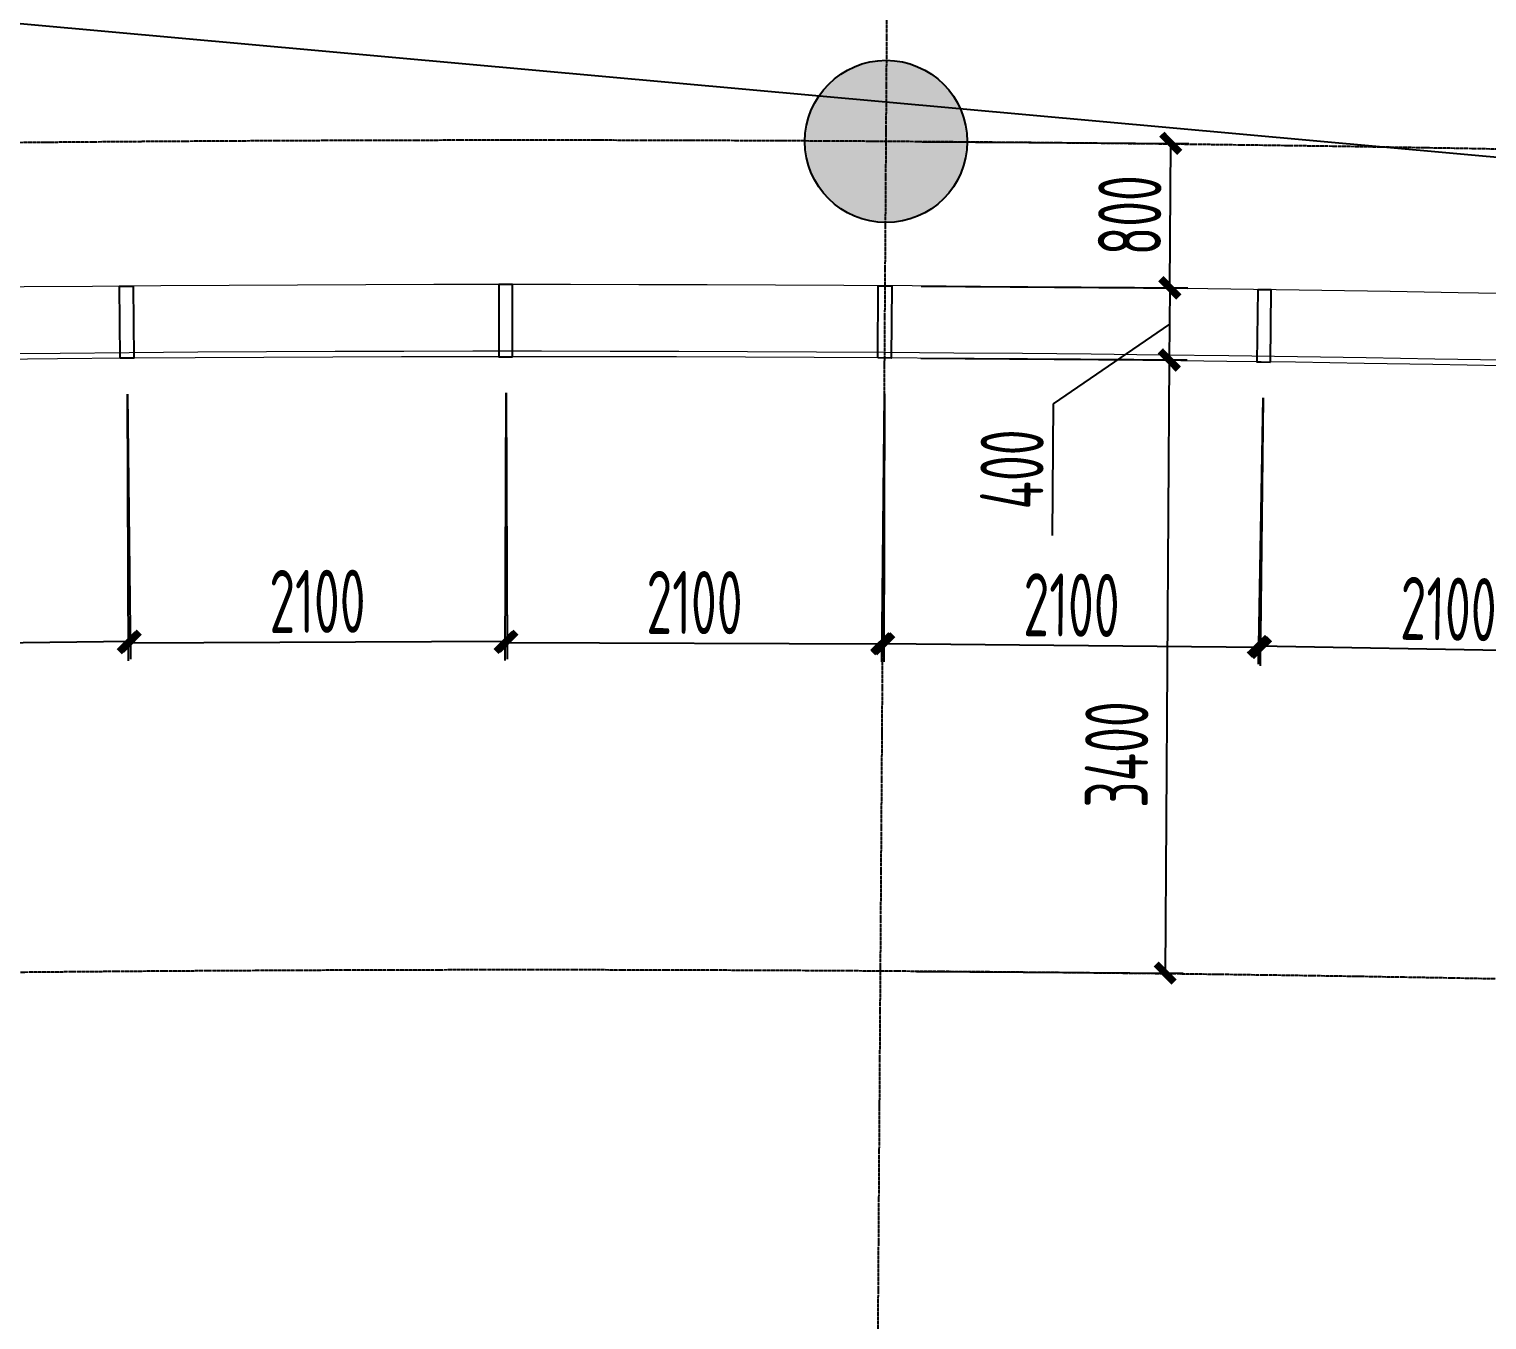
# Model space of a CAD drawing. Header units: millimetres. Extents: x 11677979 to 24947533, y -12764720 to -6308891.
# Drawn here: x 11775968 to 11784050, y -6407019 to -6399863 of the extents above; entities that cross this region are included whole.
import ezdxf

# ---------------------------------------------------------------- set-up
doc = ezdxf.new("R2010")
doc.units = ezdxf.units.MM
doc.header["$LTSCALE"] = 10
for name, pattern in [('A2-RG-AXIS$0$CENTER', [2, 1.25, -0.25, 0.25, -0.25]), ('A2-RG-AXIS$0$DOTE', [2.42, 2, -0.2, 0.02, -0.2]), ('A2-RI-F4$0$A2-RG-AXIS$0$CENTER', [2, 1.25, -0.25, 0.25, -0.25]), ('A2-RI-F4$0$A2-RG-AXIS$0$DOTE', [2.42, 2, -0.2, 0.02, -0.2])]:
    doc.linetypes.add(name, pattern=pattern)
for name, color, linetype in [('A2-RB-F4$0$A-DIMS-100', 1, 'Continuous'), ('A2-RG-AXIS$0$A-GRID', 1, 'A2-RG-AXIS$0$CENTER'), ('A2-RI-F4$0$A-SYMB-VOID', 35, 'Continuous'), ('A2-RI-F4$0$A2-RB-F4$0$A-DIMS-100', 1, 'Continuous'), ('A2-RI-F4$0$A2-RG-AXIS$0$A-GRID', 1, 'A2-RI-F4$0$A2-RG-AXIS$0$CENTER'), ('A2-RI-F4$0$A2-RS-F4$0$A-HATH-GRAY', 8, 'Continuous'), ('A2-RI-F4$0$A2-RS-F4$0$A-WALL-CONC', 6, 'Continuous'), ('A2-RI-F4$0$an-wndw-mull-v', 3, 'Continuous'), ('A2-RS-F4$0$A-HATH-GRAY', 8, 'Continuous'), ('A2-RS-F4$0$A-WALL-CONC', 6, 'Continuous')]:
    doc.layers.add(name, color=color, linetype=linetype)
doc.layers.add('A2-RI-F4$0$A-GLAZ', color=140, linetype='Continuous', lineweight=5)
doc.styles.add('A2-RB-F4$0$XD2008', font='hzs.shx', dxfattribs={"width": 0.7, "bigfont": 'hztxt.shx'})
doc.styles.add('A2-RI-F4$0$A2-RB-F4$0$XD2008', font='hzs.shx', dxfattribs={"width": 0.7, "bigfont": 'hztxt.shx'})
doc.dimstyles.new('A2-RB-F4$0$XD100$0', dxfattribs={"dimscale": 100, "dimtxt": 3.5, "dimasz": 1, "dimexe": 1, "dimexo": 2, "dimgap": 0.5, "dimtad": 1, "dimdec": 0, "dimdsep": 46, "dimtxsty": 'A2-RB-F4$0$XD2008', "dimblk1": 'A2-RB-F4$0$_ArchTick', "dimblk2": 'A2-RB-F4$0$_ArchTick', "dimsah": 1, "dimcen": 2.5, "dimclrt": 4, "dimaunit": 1, "dimadec": 0, "dimazin": 0, "dimtfac": 1, "dimtdec": 0, "dimtix": 1, "dimtmove": 1, "dimatfit": 3, "dimfxl": 0, "dimtolj": 1, "dimtzin": 0, "dimarcsym": 0})
doc.dimstyles.new('A2-RI-F4$0$A2-RB-F4$0$XD100$0', dxfattribs={"dimscale": 100, "dimtxt": 3.5, "dimasz": 1, "dimexe": 1, "dimexo": 2, "dimgap": 0.5, "dimtad": 1, "dimdec": 0, "dimdsep": 46, "dimtxsty": 'A2-RI-F4$0$A2-RB-F4$0$XD2008', "dimblk1": 'A2-RI-F4$0$A2-RB-F4$0$_ArchTick', "dimblk2": 'A2-RI-F4$0$A2-RB-F4$0$_ArchTick', "dimsah": 1, "dimcen": 2.5, "dimclrt": 4, "dimaunit": 1, "dimadec": 0, "dimazin": 0, "dimtfac": 1, "dimtdec": 0, "dimtix": 1, "dimtmove": 1, "dimatfit": 3, "dimfxl": 0, "dimtolj": 1, "dimtzin": 0, "dimarcsym": 0})

# ---------------------------------------------------------------- blocks, each defined once
blk = doc.blocks.new('A2-RB-F4$0$_ArchTick')
at = {"color": 0, "linetype": 'ByBlock', "const_width": 0.4}
blk.add_lwpolyline([(-0.5, -0.5), (0.5, 0.5)], dxfattribs=at)
blk = doc.blocks.new('*D293')
at = {"layer": 'A2-RB-F4$0$A-DIMS-100', "color": 0, "lineweight": -2, "transparency": 16777216}
for p, q in [((11780919.5, -6400486.7), (11782397.4, -6400496)), ((11782292.4, -6401295.9), (11782297.4, -6400495.4)), ((11780914.5, -6401287.2), (11782392.4, -6401296.5))]:
    blk.add_line(p, q, dxfattribs=at)
at = {"layer": 'Defpoints', "color": 0, "transparency": 16777216}
for p in [(11780719.5, -6400485.4), (11782297.4, -6400495.4), (11780714.5, -6401285.9)]:
    blk.add_point(p, dxfattribs=at)
at = {"layer": 'A2-RB-F4$0$A-DIMS-100', "color": 0, "lineweight": -2, "transparency": 16777216, "xscale": 100, "yscale": 100, "zscale": 100}
for p, rotation in [((11782297.4, -6400495.4), 89.63827541909099), ((11782292.4, -6401295.9), 269.638275419091)]:
    blk.add_blockref('A2-RB-F4$0$_ArchTick', p, dxfattribs=dict(at, rotation=rotation))
at = {"layer": 'A2-RB-F4$0$A-DIMS-100', "color": 4, "transparency": 16777216, "insert": (11782069.9, -6400894.2), "char_height": 350, "attachment_point": 5, "rotation": 89.63828, "style": 'A2-RB-F4$0$XD2008'}
blk.add_mtext('\\A1;800', dxfattribs=at)
blk = doc.blocks.new('*D294')
at = {"layer": 'A2-RB-F4$0$A-DIMS-100', "color": 0, "lineweight": -2, "transparency": 16777216}
for p, q in [((11780911.4, -6401686.8), (11782389.3, -6401696.8)), ((11782289.3, -6401696.1), (11782266.3, -6405096)), ((11780888.4, -6405086.7), (11782366.3, -6405096.7))]:
    blk.add_line(p, q, dxfattribs=at)
at = {"layer": 'Defpoints', "color": 0, "transparency": 16777216}
for p in [(11780711.4, -6401685.4), (11780688.4, -6405085.3), (11782266.3, -6405096)]:
    blk.add_point(p, dxfattribs=at)
at = {"layer": 'A2-RB-F4$0$A-DIMS-100', "color": 0, "lineweight": -2, "transparency": 16777216, "xscale": 100, "yscale": 100, "zscale": 100}
for p, rotation in [((11782289.3, -6401696.1), 89.61201009573603), ((11782266.3, -6405096), 269.612010095736)]:
    blk.add_blockref('A2-RB-F4$0$_ArchTick', p, dxfattribs=dict(at, rotation=rotation))
at = {"layer": 'A2-RB-F4$0$A-DIMS-100', "color": 4, "transparency": 16777216, "insert": (11781997.2, -6403884.1), "char_height": 350, "attachment_point": 5, "rotation": 89.61201, "style": 'A2-RB-F4$0$XD2008'}
blk.add_mtext('\\A1;3400', dxfattribs=at)
blk = doc.blocks.new('*D313')
at = {"layer": 'A2-RB-F4$0$A-DIMS-100', "color": 0, "lineweight": -2, "transparency": 16777216}
for p, q in [((11780914.5, -6401287.5), (11782392.3, -6401298.8)), ((11782292.4, -6401298.1), (11782289.3, -6401697.6)), ((11782290.8, -6401497.8), (11781644.9, -6401940.2)), ((11780911.4, -6401687), (11782389.3, -6401698.3)), ((11781644.9, -6401940.2), (11781639.3, -6402670.2))]:
    blk.add_line(p, q, dxfattribs=at)
at = {"layer": 'Defpoints', "color": 0, "transparency": 16777216}
for p in [(11780714.5, -6401285.9), (11780711.4, -6401685.4), (11782289.3, -6401697.6)]:
    blk.add_point(p, dxfattribs=at)
at = {"layer": 'A2-RB-F4$0$A-DIMS-100', "color": 0, "lineweight": -2, "transparency": 16777216, "xscale": 100, "yscale": 100, "zscale": 100}
for p, rotation in [((11782292.4, -6401298.1), 89.55938455862446), ((11782289.3, -6401697.6), 269.5593845586245)]:
    blk.add_blockref('A2-RB-F4$0$_ArchTick', p, dxfattribs=dict(at, rotation=rotation))
at = {"layer": 'A2-RB-F4$0$A-DIMS-100', "color": 4, "transparency": 16777216, "insert": (11781417.1, -6402303.4), "char_height": 350, "attachment_point": 5, "rotation": 89.55938, "style": 'A2-RB-F4$0$XD2008'}
blk.add_mtext('\\A1;400', dxfattribs=at)
blk = doc.blocks.new('*D368')
at = {"layer": 'A2-RB-F4$0$A-DIMS-100', "color": 0, "lineweight": -2, "transparency": 16777216}
for p, q in [((11782807.8, -6401907.1), (11782781.9, -6403384.1)), ((11784907.5, -6401944), (11784881.6, -6403420.9)), ((11784883.3, -6403321), (11782783.6, -6403284.1))]:
    blk.add_line(p, q, dxfattribs=at)
at = {"layer": 'Defpoints', "color": 0, "transparency": 16777216}
for p in [(11782811.3, -6401707.2), (11784911, -6401744), (11782783.6, -6403284.1)]:
    blk.add_point(p, dxfattribs=at)
at = {"layer": 'A2-RB-F4$0$A-DIMS-100', "color": 0, "lineweight": -2, "transparency": 16777216, "xscale": 100, "yscale": 100, "zscale": 100}
for p, rotation in [((11782783.6, -6403284.1), 178.9949785072826), ((11784883.3, -6403321), 358.9949785072826)]:
    blk.add_blockref('A2-RB-F4$0$_ArchTick', p, dxfattribs=dict(at, rotation=rotation))
at = {"layer": 'A2-RB-F4$0$A-DIMS-100', "color": 4, "transparency": 16777216, "insert": (11783837.4, -6403077.6), "char_height": 350, "attachment_point": 5, "rotation": 358.99498, "style": 'A2-RB-F4$0$XD2008'}
blk.add_mtext('\\A1;2100', dxfattribs=at)
blk = doc.blocks.new('*D369')
at = {"layer": 'A2-RB-F4$0$A-DIMS-100', "color": 0, "lineweight": -2, "transparency": 16777216}
for p, q in [((11780709.3, -6401885.4), (11780694, -6403370)), ((11782809.2, -6401907.2), (11782793.8, -6403391.8)), ((11782794.9, -6403291.8), (11780695, -6403270))]:
    blk.add_line(p, q, dxfattribs=at)
at = {"layer": 'Defpoints', "color": 0, "transparency": 16777216}
for p in [(11780711.4, -6401685.4), (11782811.3, -6401707.2), (11780695, -6403270)]:
    blk.add_point(p, dxfattribs=at)
at = {"layer": 'A2-RB-F4$0$A-DIMS-100', "color": 0, "lineweight": -2, "transparency": 16777216, "xscale": 100, "yscale": 100, "zscale": 100}
for p, rotation in [((11780695, -6403270), 179.4063356730773), ((11782794.9, -6403291.8), 359.4063356730773)]:
    blk.add_blockref('A2-RB-F4$0$_ArchTick', p, dxfattribs=dict(at, rotation=rotation))
at = {"layer": 'A2-RB-F4$0$A-DIMS-100', "color": 4, "transparency": 16777216, "insert": (11781747.3, -6403055.9), "char_height": 350, "attachment_point": 5, "rotation": 359.40634, "style": 'A2-RB-F4$0$XD2008'}
blk.add_mtext('\\A1;2100', dxfattribs=at)
blk = doc.blocks.new('*D371')
at = {"layer": 'A2-RB-F4$0$A-DIMS-100', "color": 0, "lineweight": -2, "transparency": 16777216}
for p, q in [((11774413.8, -6401911.3), (11774430.7, -6403380.5)), ((11776513.7, -6401887.1), (11776530.6, -6403356.4)), ((11774429.6, -6403280.5), (11776529.5, -6403256.4))]:
    blk.add_line(p, q, dxfattribs=at)
at = {"layer": 'Defpoints', "color": 0, "transparency": 16777216}
for p in [(11774411.5, -6401711.3), (11776511.4, -6401687.1), (11776529.5, -6403256.4)]:
    blk.add_point(p, dxfattribs=at)
at = {"layer": 'A2-RB-F4$0$A-DIMS-100', "color": 0, "lineweight": -2, "transparency": 16777216, "xscale": 100, "yscale": 100, "zscale": 100}
for p, rotation in [((11774429.6, -6403280.5), 180.6589586041782), ((11776529.5, -6403256.4), 0.6589586041781537)]:
    blk.add_blockref('A2-RB-F4$0$_ArchTick', p, dxfattribs=dict(at, rotation=rotation))
at = {"layer": 'A2-RB-F4$0$A-DIMS-100', "color": 4, "transparency": 16777216, "insert": (11775476.9, -6403043.5), "char_height": 350, "attachment_point": 5, "rotation": 0.65896, "style": 'A2-RB-F4$0$XD2008'}
blk.add_mtext('\\A1;2100', dxfattribs=at)
blk = doc.blocks.new('*D372')
at = {"layer": 'A2-RB-F4$0$A-DIMS-100', "color": 0, "lineweight": -2, "transparency": 16777216}
for p, q in [((11778612.3, -6401878.7), (11778618.2, -6403355.9)), ((11776512.2, -6401887.1), (11776518.1, -6403364.3)), ((11776517.7, -6403264.3), (11778617.8, -6403255.9))]:
    blk.add_line(p, q, dxfattribs=at)
at = {"layer": 'Defpoints', "color": 0, "transparency": 16777216}
for p in [(11776511.4, -6401687.1), (11778611.5, -6401678.7), (11778617.8, -6403255.9)]:
    blk.add_point(p, dxfattribs=at)
at = {"layer": 'A2-RB-F4$0$A-DIMS-100', "color": 0, "lineweight": -2, "transparency": 16777216, "xscale": 100, "yscale": 100, "zscale": 100}
for p, rotation in [((11776517.7, -6403264.3), 180.2290421384808), ((11778617.8, -6403255.9), 0.2290421384807419)]:
    blk.add_blockref('A2-RB-F4$0$_ArchTick', p, dxfattribs=dict(at, rotation=rotation))
at = {"layer": 'A2-RB-F4$0$A-DIMS-100', "color": 4, "transparency": 16777216, "insert": (11777566.8, -6403035.1), "char_height": 350, "attachment_point": 5, "rotation": 0.22904, "style": 'A2-RB-F4$0$XD2008'}
blk.add_mtext('\\A1;2100', dxfattribs=at)
blk = doc.blocks.new('*D373')
at = {"layer": 'A2-RB-F4$0$A-DIMS-100', "color": 0, "lineweight": -2, "transparency": 16777216}
for p, q in [((11778610.8, -6401878.7), (11778606.1, -6403363.4)), ((11780710.8, -6401885.4), (11780706.1, -6403370.1)), ((11778606.4, -6403263.4), (11780706.4, -6403270.1))]:
    blk.add_line(p, q, dxfattribs=at)
at = {"layer": 'Defpoints', "color": 0, "transparency": 16777216}
for p in [(11778611.5, -6401678.7), (11780711.4, -6401685.4), (11780706.4, -6403270.1)]:
    blk.add_point(p, dxfattribs=at)
at = {"layer": 'A2-RB-F4$0$A-DIMS-100', "color": 0, "lineweight": -2, "transparency": 16777216, "xscale": 100, "yscale": 100, "zscale": 100}
for p, rotation in [((11778606.4, -6403263.4), 179.8176849726864), ((11780706.4, -6403270.1), 359.8176849726863)]:
    blk.add_blockref('A2-RB-F4$0$_ArchTick', p, dxfattribs=dict(at, rotation=rotation))
at = {"layer": 'A2-RB-F4$0$A-DIMS-100', "color": 4, "transparency": 16777216, "insert": (11779657.1, -6403041.8), "char_height": 350, "attachment_point": 5, "rotation": 359.81768, "style": 'A2-RB-F4$0$XD2008'}
blk.add_mtext('\\A1;2100', dxfattribs=at)
blk = doc.blocks.new('A2-RG-AXIS')
at = {"layer": 'A2-RG-AXIS$0$A-GRID', "linetype": 'A2-RG-AXIS$0$DOTE'}
blk.add_line((11780668.1, -6408085.3), (11780940.3, -6367886.2), dxfattribs=at)
for radius, start, end in [(300800, 75.589285, 95.407644), (293700, 75.589281, 95.407645), (289100, 75.589281, 95.407645)]:
    blk.add_arc((11778730.7, -6694178.7), radius, start, end, dxfattribs=at)
blk = doc.blocks.new('A2-RI-F4$0$A2-RB-F4$0$_ArchTick')
at = {"color": 0, "linetype": 'ByBlock', "const_width": 0.4}
blk.add_lwpolyline([(-0.5, -0.5), (0.5, 0.5)], dxfattribs=at)
blk = doc.blocks.new('*D818')
at = {"layer": 'A2-RI-F4$0$A2-RB-F4$0$A-DIMS-100', "color": 0, "lineweight": -2, "transparency": 16777216}
for p, q in [((11780919.5, -6400486.7), (11782397.4, -6400496)), ((11782292.4, -6401295.9), (11782297.4, -6400495.4)), ((11780914.5, -6401287.2), (11782392.4, -6401296.5))]:
    blk.add_line(p, q, dxfattribs=at)
at = {"layer": 'Defpoints', "color": 0, "transparency": 16777216}
for p in [(11780719.5, -6400485.4), (11782297.4, -6400495.4), (11780714.5, -6401285.9)]:
    blk.add_point(p, dxfattribs=at)
at = {"layer": 'A2-RI-F4$0$A2-RB-F4$0$A-DIMS-100', "color": 0, "lineweight": -2, "transparency": 16777216, "xscale": 100, "yscale": 100, "zscale": 100}
for p, rotation in [((11782297.4, -6400495.4), 89.63827541909099), ((11782292.4, -6401295.9), 269.638275419091)]:
    blk.add_blockref('A2-RI-F4$0$A2-RB-F4$0$_ArchTick', p, dxfattribs=dict(at, rotation=rotation))
at = {"layer": 'A2-RI-F4$0$A2-RB-F4$0$A-DIMS-100', "color": 4, "transparency": 16777216, "insert": (11782069.9, -6400894.2), "char_height": 350, "attachment_point": 5, "rotation": 89.63828, "style": 'A2-RI-F4$0$A2-RB-F4$0$XD2008'}
blk.add_mtext('\\A1;800', dxfattribs=at)
blk = doc.blocks.new('*D819')
at = {"layer": 'A2-RI-F4$0$A2-RB-F4$0$A-DIMS-100', "color": 0, "lineweight": -2, "transparency": 16777216}
for p, q in [((11780911.4, -6401686.8), (11782389.3, -6401696.8)), ((11782289.3, -6401696.1), (11782266.3, -6405096)), ((11780888.4, -6405086.7), (11782366.3, -6405096.7))]:
    blk.add_line(p, q, dxfattribs=at)
at = {"layer": 'Defpoints', "color": 0, "transparency": 16777216}
for p in [(11780711.4, -6401685.4), (11780688.4, -6405085.3), (11782266.3, -6405096)]:
    blk.add_point(p, dxfattribs=at)
at = {"layer": 'A2-RI-F4$0$A2-RB-F4$0$A-DIMS-100', "color": 0, "lineweight": -2, "transparency": 16777216, "xscale": 100, "yscale": 100, "zscale": 100}
for p, rotation in [((11782289.3, -6401696.1), 89.61201009573603), ((11782266.3, -6405096), 269.612010095736)]:
    blk.add_blockref('A2-RI-F4$0$A2-RB-F4$0$_ArchTick', p, dxfattribs=dict(at, rotation=rotation))
at = {"layer": 'A2-RI-F4$0$A2-RB-F4$0$A-DIMS-100', "color": 4, "transparency": 16777216, "insert": (11781997.2, -6403884.1), "char_height": 350, "attachment_point": 5, "rotation": 89.61201, "style": 'A2-RI-F4$0$A2-RB-F4$0$XD2008'}
blk.add_mtext('\\A1;3400', dxfattribs=at)
blk = doc.blocks.new('*D838')
at = {"layer": 'A2-RI-F4$0$A2-RB-F4$0$A-DIMS-100', "color": 0, "lineweight": -2, "transparency": 16777216}
for p, q in [((11780914.5, -6401287.5), (11782392.3, -6401298.8)), ((11782292.4, -6401298.1), (11782289.3, -6401697.6)), ((11782290.8, -6401497.8), (11781644.9, -6401940.2)), ((11780911.4, -6401687), (11782389.3, -6401698.3)), ((11781644.9, -6401940.2), (11781639.3, -6402670.2))]:
    blk.add_line(p, q, dxfattribs=at)
at = {"layer": 'Defpoints', "color": 0, "transparency": 16777216}
for p in [(11780714.5, -6401285.9), (11780711.4, -6401685.4), (11782289.3, -6401697.6)]:
    blk.add_point(p, dxfattribs=at)
at = {"layer": 'A2-RI-F4$0$A2-RB-F4$0$A-DIMS-100', "color": 0, "lineweight": -2, "transparency": 16777216, "xscale": 100, "yscale": 100, "zscale": 100}
for p, rotation in [((11782292.4, -6401298.1), 89.55938455862446), ((11782289.3, -6401697.6), 269.5593845586245)]:
    blk.add_blockref('A2-RI-F4$0$A2-RB-F4$0$_ArchTick', p, dxfattribs=dict(at, rotation=rotation))
at = {"layer": 'A2-RI-F4$0$A2-RB-F4$0$A-DIMS-100', "color": 4, "transparency": 16777216, "insert": (11781417.1, -6402303.4), "char_height": 350, "attachment_point": 5, "rotation": 89.55938, "style": 'A2-RI-F4$0$A2-RB-F4$0$XD2008'}
blk.add_mtext('\\A1;400', dxfattribs=at)
blk = doc.blocks.new('*D893')
at = {"layer": 'A2-RI-F4$0$A2-RB-F4$0$A-DIMS-100', "color": 0, "lineweight": -2, "transparency": 16777216}
for p, q in [((11782807.8, -6401907.1), (11782781.9, -6403384.1)), ((11784907.5, -6401944), (11784881.6, -6403420.9)), ((11784883.3, -6403321), (11782783.6, -6403284.1))]:
    blk.add_line(p, q, dxfattribs=at)
at = {"layer": 'Defpoints', "color": 0, "transparency": 16777216}
for p in [(11782811.3, -6401707.2), (11784911, -6401744), (11782783.6, -6403284.1)]:
    blk.add_point(p, dxfattribs=at)
at = {"layer": 'A2-RI-F4$0$A2-RB-F4$0$A-DIMS-100', "color": 0, "lineweight": -2, "transparency": 16777216, "xscale": 100, "yscale": 100, "zscale": 100}
for p, rotation in [((11782783.6, -6403284.1), 178.9949785072826), ((11784883.3, -6403321), 358.9949785072826)]:
    blk.add_blockref('A2-RI-F4$0$A2-RB-F4$0$_ArchTick', p, dxfattribs=dict(at, rotation=rotation))
at = {"layer": 'A2-RI-F4$0$A2-RB-F4$0$A-DIMS-100', "color": 4, "transparency": 16777216, "insert": (11783837.4, -6403077.6), "char_height": 350, "attachment_point": 5, "rotation": 358.99498, "style": 'A2-RI-F4$0$A2-RB-F4$0$XD2008'}
blk.add_mtext('\\A1;2100', dxfattribs=at)
blk = doc.blocks.new('*D894')
at = {"layer": 'A2-RI-F4$0$A2-RB-F4$0$A-DIMS-100', "color": 0, "lineweight": -2, "transparency": 16777216}
for p, q in [((11780709.3, -6401885.4), (11780694, -6403370)), ((11782809.2, -6401907.2), (11782793.8, -6403391.8)), ((11782794.9, -6403291.8), (11780695, -6403270))]:
    blk.add_line(p, q, dxfattribs=at)
at = {"layer": 'Defpoints', "color": 0, "transparency": 16777216}
for p in [(11780711.4, -6401685.4), (11782811.3, -6401707.2), (11780695, -6403270)]:
    blk.add_point(p, dxfattribs=at)
at = {"layer": 'A2-RI-F4$0$A2-RB-F4$0$A-DIMS-100', "color": 0, "lineweight": -2, "transparency": 16777216, "xscale": 100, "yscale": 100, "zscale": 100}
for p, rotation in [((11780695, -6403270), 179.4063356730773), ((11782794.9, -6403291.8), 359.4063356730773)]:
    blk.add_blockref('A2-RI-F4$0$A2-RB-F4$0$_ArchTick', p, dxfattribs=dict(at, rotation=rotation))
at = {"layer": 'A2-RI-F4$0$A2-RB-F4$0$A-DIMS-100', "color": 4, "transparency": 16777216, "insert": (11781747.3, -6403055.9), "char_height": 350, "attachment_point": 5, "rotation": 359.40634, "style": 'A2-RI-F4$0$A2-RB-F4$0$XD2008'}
blk.add_mtext('\\A1;2100', dxfattribs=at)
blk = doc.blocks.new('*D896')
at = {"layer": 'A2-RI-F4$0$A2-RB-F4$0$A-DIMS-100', "color": 0, "lineweight": -2, "transparency": 16777216}
for p, q in [((11774413.8, -6401911.3), (11774430.7, -6403380.5)), ((11776513.7, -6401887.1), (11776530.6, -6403356.4)), ((11774429.6, -6403280.5), (11776529.5, -6403256.4))]:
    blk.add_line(p, q, dxfattribs=at)
at = {"layer": 'Defpoints', "color": 0, "transparency": 16777216}
for p in [(11774411.5, -6401711.3), (11776511.4, -6401687.1), (11776529.5, -6403256.4)]:
    blk.add_point(p, dxfattribs=at)
at = {"layer": 'A2-RI-F4$0$A2-RB-F4$0$A-DIMS-100', "color": 0, "lineweight": -2, "transparency": 16777216, "xscale": 100, "yscale": 100, "zscale": 100}
for p, rotation in [((11774429.6, -6403280.5), 180.6589586041782), ((11776529.5, -6403256.4), 0.6589586041781537)]:
    blk.add_blockref('A2-RI-F4$0$A2-RB-F4$0$_ArchTick', p, dxfattribs=dict(at, rotation=rotation))
at = {"layer": 'A2-RI-F4$0$A2-RB-F4$0$A-DIMS-100', "color": 4, "transparency": 16777216, "insert": (11775476.9, -6403043.5), "char_height": 350, "attachment_point": 5, "rotation": 0.65896, "style": 'A2-RI-F4$0$A2-RB-F4$0$XD2008'}
blk.add_mtext('\\A1;2100', dxfattribs=at)
blk = doc.blocks.new('*D897')
at = {"layer": 'A2-RI-F4$0$A2-RB-F4$0$A-DIMS-100', "color": 0, "lineweight": -2, "transparency": 16777216}
for p, q in [((11778612.3, -6401878.7), (11778618.2, -6403355.9)), ((11776512.2, -6401887.1), (11776518.1, -6403364.3)), ((11776517.7, -6403264.3), (11778617.8, -6403255.9))]:
    blk.add_line(p, q, dxfattribs=at)
at = {"layer": 'Defpoints', "color": 0, "transparency": 16777216}
for p in [(11776511.4, -6401687.1), (11778611.5, -6401678.7), (11778617.8, -6403255.9)]:
    blk.add_point(p, dxfattribs=at)
at = {"layer": 'A2-RI-F4$0$A2-RB-F4$0$A-DIMS-100', "color": 0, "lineweight": -2, "transparency": 16777216, "xscale": 100, "yscale": 100, "zscale": 100}
for p, rotation in [((11776517.7, -6403264.3), 180.2290421384808), ((11778617.8, -6403255.9), 0.2290421384807419)]:
    blk.add_blockref('A2-RI-F4$0$A2-RB-F4$0$_ArchTick', p, dxfattribs=dict(at, rotation=rotation))
at = {"layer": 'A2-RI-F4$0$A2-RB-F4$0$A-DIMS-100', "color": 4, "transparency": 16777216, "insert": (11777566.8, -6403035.1), "char_height": 350, "attachment_point": 5, "rotation": 0.22904, "style": 'A2-RI-F4$0$A2-RB-F4$0$XD2008'}
blk.add_mtext('\\A1;2100', dxfattribs=at)
blk = doc.blocks.new('*D898')
at = {"layer": 'A2-RI-F4$0$A2-RB-F4$0$A-DIMS-100', "color": 0, "lineweight": -2, "transparency": 16777216}
for p, q in [((11778610.8, -6401878.7), (11778606.1, -6403363.4)), ((11780710.8, -6401885.4), (11780706.1, -6403370.1)), ((11778606.4, -6403263.4), (11780706.4, -6403270.1))]:
    blk.add_line(p, q, dxfattribs=at)
at = {"layer": 'Defpoints', "color": 0, "transparency": 16777216}
for p in [(11778611.5, -6401678.7), (11780711.4, -6401685.4), (11780706.4, -6403270.1)]:
    blk.add_point(p, dxfattribs=at)
at = {"layer": 'A2-RI-F4$0$A2-RB-F4$0$A-DIMS-100', "color": 0, "lineweight": -2, "transparency": 16777216, "xscale": 100, "yscale": 100, "zscale": 100}
for p, rotation in [((11778606.4, -6403263.4), 179.8176849726864), ((11780706.4, -6403270.1), 359.8176849726863)]:
    blk.add_blockref('A2-RI-F4$0$A2-RB-F4$0$_ArchTick', p, dxfattribs=dict(at, rotation=rotation))
at = {"layer": 'A2-RI-F4$0$A2-RB-F4$0$A-DIMS-100', "color": 4, "transparency": 16777216, "insert": (11779657.1, -6403041.8), "char_height": 350, "attachment_point": 5, "rotation": 359.81768, "style": 'A2-RI-F4$0$A2-RB-F4$0$XD2008'}
blk.add_mtext('\\A1;2100', dxfattribs=at)
blk = doc.blocks.new('A2-RI-F4$0$A2-RG-AXIS')
at = {"layer": 'A2-RI-F4$0$A2-RG-AXIS$0$A-GRID', "linetype": 'A2-RI-F4$0$A2-RG-AXIS$0$DOTE'}
blk.add_line((11780668.1, -6408085.3), (11780940.3, -6367886.2), dxfattribs=at)
for radius, start, end in [(300800, 75.589285, 95.407644), (293700, 75.589281, 95.407645), (289100, 75.589281, 95.407645)]:
    blk.add_arc((11778730.7, -6694178.7), radius, start, end, dxfattribs=at)
blk = doc.blocks.new('A2-RI-F4$0$A2-RS-F4')
at = {"layer": 'A2-RI-F4$0$A2-RS-F4$0$A-HATH-GRAY', "ltscale": 3}
h = blk.add_hatch(color=256, dxfattribs=at)
h.paths.add_polyline_path([(11780370.9, -6378132.8), (11781370.9, -6378139.6), (11781379.7, -6376839.6), (11780379.7, -6376832.8)])
h.paths.add_polyline_path([(11771295.3, -6378216.2), (11772295, -6378194.3), (11772266.5, -6376894.6), (11771266.7, -6376916.1)])
h.paths.add_polyline_path([(11789445.2, -6378310.2), (11790444.5, -6378345.7), (11790490.7, -6377046.5), (11789491.3, -6377010.6)])
h.paths.add_polyline_path([(11794061, -6377995.6), (11794659.8, -6378034.1), (11794711.1, -6377235.6), (11794112.3, -6377197.1)])
h.paths.add_polyline_path([(11762225.8, -6378560), (11763224.5, -6378509.3), (11763158.6, -6377210.6), (11762159.9, -6377261.3)])
h.paths.add_polyline_path([(11756037.9, -6378647), (11756835.4, -6378583.6), (11756756.1, -6377586.7), (11755958.6, -6377650.1)])
h.paths.add_polyline_path([(11801644.4, -6378461.8), (11802243.1, -6378500.3), (11802294.5, -6377701.9), (11801695.7, -6377663.4)])
h.paths.add_polyline_path([(11751541.3, -6379498.7), (11752338.8, -6379435.3), (11752219.8, -6377940), (11751422.4, -6378003.4)])
h.paths.add_polyline_path([(11807663.9, -6379405.7), (11808460.5, -6379479.9), (11808571.8, -6378285.1), (11807775.3, -6378210.6)])
h.paths.add_polyline_path([(11816584.8, -6380403.2), (11817577.3, -6380525.1), (11817735.8, -6379234.7), (11816743.2, -6379112.9)])
h.paths.add_polyline_path([(11825579.4, -6381618.6), (11826568.2, -6381768.4), (11826762.9, -6380483.1), (11825774.2, -6380333.3)])
h.paths.add_polyline_path([(11793833.2, -6381538.6), (11794432, -6381577.1), (11794483.3, -6380778.7), (11793884.5, -6380740.2)])
h.paths.add_polyline_path([(11801416.6, -6382004.6), (11802015.3, -6382043.1), (11802066.7, -6381244.7), (11801467.9, -6381206.2)])
h.paths.add_polyline_path([(11834536.4, -6383084.9), (11835520.4, -6383263), (11835752, -6381983.8), (11834767.9, -6381805.7)])
h.paths.add_polyline_path([(11843441.7, -6384836.8), (11844420.2, -6385043.1), (11844688.3, -6383771), (11843709.9, -6383564.7)])
h.paths.add_polyline_path([(11849706.8, -6386047.7), (11850486.4, -6386227.4), (11850720.8, -6385255.2), (11849941.2, -6385075.5)])
h.paths.add_polyline_path([(11756683.4, -6386771.7), (11757480.7, -6386706.4), (11757402.3, -6385711.3), (11756604.9, -6385774.7)])
h.paths.add_polyline_path([(11752167.8, -6387373.9), (11752965.3, -6387310.5), (11752846.3, -6385815.2), (11752048.8, -6385878.6)])
h.paths.add_polyline_path([(11854131.9, -6387106.5), (11854911.5, -6387286.2), (11855145.9, -6386314), (11854366.3, -6386134.3)])
h.paths.add_polyline_path([(11793236.4, -6390820.6), (11793835.2, -6390859), (11793886.5, -6390060.7), (11793287.7, -6390022.2)])
h.paths.add_polyline_path([(11800819.8, -6391285.9), (11801418.6, -6391324.4), (11801469.9, -6390525.9), (11800871.2, -6390487.4)])
h.paths.add_polyline_path([(11847832.2, -6393825.3), (11848611.8, -6394005), (11848846.2, -6393032.8), (11848066.6, -6392853.1)])
h.paths.add_polyline_path([(11780263.2, -6394032.4), (11781263.2, -6394039.2), (11781272, -6392739.2), (11780272, -6392732.1)])
h.paths.add_polyline_path([(11771644.2, -6394112.4), (11772644, -6394090.4), (11772615.4, -6392790.7), (11771615.7, -6392812.3)])
h.paths.add_polyline_path([(11788881, -6394200.2), (11789880.4, -6394235.7), (11789926.5, -6392936.5), (11788927.1, -6392900.6)])
h.paths.add_polyline_path([(11793008.6, -6394363.6), (11793607.4, -6394402.1), (11793658.7, -6393603.7), (11793059.9, -6393565.2)])
h.paths.add_polyline_path([(11763031, -6394439.6), (11764029.7, -6394388.9), (11763963.9, -6393090.2), (11762965.1, -6393140.9)])
h.paths.add_polyline_path([(11757322.6, -6394796.6), (11758120, -6394731.3), (11758040.8, -6393736.3), (11757243.3, -6393799.7)])
h.paths.add_polyline_path([(11800592, -6394828.7), (11801190.8, -6394867.2), (11801242.1, -6394068.8), (11800643.4, -6394030.3)])
h.paths.add_polyline_path([(11852257.4, -6394883.9), (11853037, -6395063.6), (11853271.3, -6394091.4), (11852491.7, -6393911.7)])
h.paths.add_polyline_path([(11752786.3, -6395149.5), (11753583.8, -6395086), (11753464.9, -6393590.8), (11752667.4, -6393654.2)])
h.paths.add_polyline_path([(11806188.5, -6395237.1), (11806985.1, -6395311.3), (11807096.4, -6394116.5), (11806299.9, -6394042)])
h.paths.add_polyline_path([(11814655.7, -6396186), (11815648.4, -6396307.3), (11815806.1, -6395016.9), (11814813.5, -6394895.6)])
h.paths.add_polyline_path([(11823197.5, -6397340.4), (11824186.2, -6397490.2), (11824381, -6396204.9), (11823392.2, -6396055.1)])
h.paths.add_polyline_path([(11831681.6, -6398728.6), (11832663, -6398920.7), (11832912.6, -6397644.9), (11831931.2, -6397452.8)])
h.paths.add_polyline_path([(11840164, -6400382.5), (11841142.5, -6400588.8), (11841410.7, -6399316.8), (11840432.2, -6399110.5)])
edge = h.paths.add_edge_path()
edge.add_arc((11780719.1, -6400485.4), 450, 0, 360)
edge = h.paths.add_edge_path()
edge.add_arc((11772285.6, -6400549.4), 450, 0, 360)
edge = h.paths.add_edge_path()
edge.add_arc((11789151.8, -6400663.7), 450, 0, 360)
edge = h.paths.add_edge_path()
edge.add_arc((11763857, -6400855.6), 450, 0, 360)
h.paths.add_polyline_path([(11845945.9, -6401651.6), (11846725.5, -6401831.2), (11846959.8, -6400859), (11846180.2, -6400679.3)])
edge = h.paths.add_edge_path()
edge.add_arc((11797575.5, -6401083.9), 450, 0, 360)
edge = h.paths.add_edge_path()
edge.add_arc((11755440.6, -6401403.6), 450.5, 0, 360)
edge = h.paths.add_edge_path()
edge.add_arc((11805983.7, -6401745.9), 450, 0, 360)
h.paths.add_polyline_path([(11850371.1, -6402710), (11851150.7, -6402889.7), (11851385, -6401917.5), (11850605.5, -6401737.8)])
edge = h.paths.add_edge_path()
edge.add_arc((11814369.4, -6402649), 450, 0, 360)
edge = h.paths.add_edge_path()
edge.add_arc((11822725.7, -6403792.5), 450, 0, 360)
edge = h.paths.add_edge_path()
edge.add_arc((11831045.7, -6405175.5), 450, 0, 360)
edge = h.paths.add_edge_path()
edge.add_arc((11839322.6, -6406796.9), 450.5, 0, 360)
edge = h.paths.add_edge_path()
edge.add_arc((11847549.5, -6408655.2), 450.5, 0, 360)
at = {"layer": 'A2-RI-F4$0$A2-RS-F4$0$A-WALL-CONC'}
blk.add_circle((11780719.1, -6400485.4), 450, dxfattribs=at)
blk = doc.blocks.new('A2-RI-F4$0$5yrthfh')
at = {"layer": 'A2-RI-F4$0$an-wndw-mull-v'}
blk.add_lwpolyline([(3.2, -37.4), (402, -3.5), (395.5, 71.2), (-3.2, 37.4), (3.2, -37.4)], close=True, dxfattribs=at)
blk = doc.blocks.new('A2-RI-F4$0$A$C047A065C')
at = {"xscale": -1}
for p, rotation in [((21069.9, -283.6), 275.2608973875701), ((25269.9, -282.5), 274.4383682352043)]:
    blk.add_blockref('A2-RI-F4$0$5yrthfh', p, dxfattribs=dict(at, rotation=rotation))
for p, rotation in [((23169.9, -275.2), 85.19754464957471), ((27371.5, -304.3), 84.37430249865385)]:
    blk.add_blockref('A2-RI-F4$0$5yrthfh', p, dxfattribs=dict(rotation=rotation))
blk = doc.blocks.new('A2-RS-F4')
at = {"layer": 'A2-RS-F4$0$A-HATH-GRAY', "ltscale": 3}
h = blk.add_hatch(color=256, dxfattribs=at)
h.paths.add_polyline_path([(11780370.9, -6378132.8), (11781370.9, -6378139.6), (11781379.7, -6376839.6), (11780379.7, -6376832.8)])
h.paths.add_polyline_path([(11771295.3, -6378216.2), (11772295, -6378194.3), (11772266.5, -6376894.6), (11771266.7, -6376916.1)])
h.paths.add_polyline_path([(11789445.2, -6378310.2), (11790444.5, -6378345.7), (11790490.7, -6377046.5), (11789491.3, -6377010.6)])
h.paths.add_polyline_path([(11794061, -6377995.6), (11794659.8, -6378034.1), (11794711.1, -6377235.6), (11794112.3, -6377197.1)])
h.paths.add_polyline_path([(11762225.8, -6378560), (11763224.5, -6378509.3), (11763158.6, -6377210.6), (11762159.9, -6377261.3)])
h.paths.add_polyline_path([(11756037.9, -6378647), (11756835.4, -6378583.6), (11756756.1, -6377586.7), (11755958.6, -6377650.1)])
h.paths.add_polyline_path([(11801644.4, -6378461.8), (11802243.1, -6378500.3), (11802294.5, -6377701.9), (11801695.7, -6377663.4)])
h.paths.add_polyline_path([(11751541.3, -6379498.7), (11752338.8, -6379435.3), (11752219.8, -6377940), (11751422.4, -6378003.4)])
h.paths.add_polyline_path([(11807663.9, -6379405.7), (11808460.5, -6379479.9), (11808571.8, -6378285.1), (11807775.3, -6378210.6)])
h.paths.add_polyline_path([(11816584.8, -6380403.2), (11817577.3, -6380525.1), (11817735.8, -6379234.7), (11816743.2, -6379112.9)])
h.paths.add_polyline_path([(11825579.4, -6381618.6), (11826568.2, -6381768.4), (11826762.9, -6380483.1), (11825774.2, -6380333.3)])
h.paths.add_polyline_path([(11793833.2, -6381538.6), (11794432, -6381577.1), (11794483.3, -6380778.7), (11793884.5, -6380740.2)])
h.paths.add_polyline_path([(11801416.6, -6382004.6), (11802015.3, -6382043.1), (11802066.7, -6381244.7), (11801467.9, -6381206.2)])
h.paths.add_polyline_path([(11834536.4, -6383084.9), (11835520.4, -6383263), (11835752, -6381983.8), (11834767.9, -6381805.7)])
h.paths.add_polyline_path([(11843441.7, -6384836.8), (11844420.2, -6385043.1), (11844688.3, -6383771), (11843709.9, -6383564.7)])
h.paths.add_polyline_path([(11849706.8, -6386047.7), (11850486.4, -6386227.4), (11850720.8, -6385255.2), (11849941.2, -6385075.5)])
h.paths.add_polyline_path([(11756683.4, -6386771.7), (11757480.7, -6386706.4), (11757402.3, -6385711.3), (11756604.9, -6385774.7)])
h.paths.add_polyline_path([(11752167.8, -6387373.9), (11752965.3, -6387310.5), (11752846.3, -6385815.2), (11752048.8, -6385878.6)])
h.paths.add_polyline_path([(11854131.9, -6387106.5), (11854911.5, -6387286.2), (11855145.9, -6386314), (11854366.3, -6386134.3)])
h.paths.add_polyline_path([(11793236.4, -6390820.6), (11793835.2, -6390859), (11793886.5, -6390060.7), (11793287.7, -6390022.2)])
h.paths.add_polyline_path([(11800819.8, -6391285.9), (11801418.6, -6391324.4), (11801469.9, -6390525.9), (11800871.2, -6390487.4)])
h.paths.add_polyline_path([(11847832.2, -6393825.3), (11848611.8, -6394005), (11848846.2, -6393032.8), (11848066.6, -6392853.1)])
h.paths.add_polyline_path([(11780263.2, -6394032.4), (11781263.2, -6394039.2), (11781272, -6392739.2), (11780272, -6392732.1)])
h.paths.add_polyline_path([(11771644.2, -6394112.4), (11772644, -6394090.4), (11772615.4, -6392790.7), (11771615.7, -6392812.3)])
h.paths.add_polyline_path([(11788881, -6394200.2), (11789880.4, -6394235.7), (11789926.5, -6392936.5), (11788927.1, -6392900.6)])
h.paths.add_polyline_path([(11793008.6, -6394363.6), (11793607.4, -6394402.1), (11793658.7, -6393603.7), (11793059.9, -6393565.2)])
h.paths.add_polyline_path([(11763031, -6394439.6), (11764029.7, -6394388.9), (11763963.9, -6393090.2), (11762965.1, -6393140.9)])
h.paths.add_polyline_path([(11757322.6, -6394796.6), (11758120, -6394731.3), (11758040.8, -6393736.3), (11757243.3, -6393799.7)])
h.paths.add_polyline_path([(11800592, -6394828.7), (11801190.8, -6394867.2), (11801242.1, -6394068.8), (11800643.4, -6394030.3)])
h.paths.add_polyline_path([(11852257.4, -6394883.9), (11853037, -6395063.6), (11853271.3, -6394091.4), (11852491.7, -6393911.7)])
h.paths.add_polyline_path([(11752786.3, -6395149.5), (11753583.8, -6395086), (11753464.9, -6393590.8), (11752667.4, -6393654.2)])
h.paths.add_polyline_path([(11806188.5, -6395237.1), (11806985.1, -6395311.3), (11807096.4, -6394116.5), (11806299.9, -6394042)])
h.paths.add_polyline_path([(11814655.7, -6396186), (11815648.4, -6396307.3), (11815806.1, -6395016.9), (11814813.5, -6394895.6)])
h.paths.add_polyline_path([(11823197.5, -6397340.4), (11824186.2, -6397490.2), (11824381, -6396204.9), (11823392.2, -6396055.1)])
h.paths.add_polyline_path([(11831681.6, -6398728.6), (11832663, -6398920.7), (11832912.6, -6397644.9), (11831931.2, -6397452.8)])
h.paths.add_polyline_path([(11840164, -6400382.5), (11841142.5, -6400588.8), (11841410.7, -6399316.8), (11840432.2, -6399110.5)])
edge = h.paths.add_edge_path()
edge.add_arc((11780719.1, -6400485.4), 450, 0, 360)
edge = h.paths.add_edge_path()
edge.add_arc((11772285.6, -6400549.4), 450, 0, 360)
edge = h.paths.add_edge_path()
edge.add_arc((11789151.8, -6400663.7), 450, 0, 360)
edge = h.paths.add_edge_path()
edge.add_arc((11763857, -6400855.6), 450, 0, 360)
h.paths.add_polyline_path([(11845945.9, -6401651.6), (11846725.5, -6401831.2), (11846959.8, -6400859), (11846180.2, -6400679.3)])
edge = h.paths.add_edge_path()
edge.add_arc((11797575.5, -6401083.9), 450, 0, 360)
edge = h.paths.add_edge_path()
edge.add_arc((11755440.6, -6401403.6), 450.5, 0, 360)
edge = h.paths.add_edge_path()
edge.add_arc((11805983.7, -6401745.9), 450, 0, 360)
h.paths.add_polyline_path([(11850371.1, -6402710), (11851150.7, -6402889.7), (11851385, -6401917.5), (11850605.5, -6401737.8)])
edge = h.paths.add_edge_path()
edge.add_arc((11814369.4, -6402649), 450, 0, 360)
edge = h.paths.add_edge_path()
edge.add_arc((11822725.7, -6403792.5), 450, 0, 360)
edge = h.paths.add_edge_path()
edge.add_arc((11831045.7, -6405175.5), 450, 0, 360)
edge = h.paths.add_edge_path()
edge.add_arc((11839322.6, -6406796.9), 450.5, 0, 360)
edge = h.paths.add_edge_path()
edge.add_arc((11847549.5, -6408655.2), 450.5, 0, 360)
at = {"layer": 'A2-RS-F4$0$A-WALL-CONC'}
blk.add_circle((11780719.1, -6400485.4), 450, dxfattribs=at)
blk = doc.blocks.new('A2-RB-F4')
at = {"layer": 'A2-RB-F4$0$A-DIMS-100'}
for p1, p2, distance, picture, middle in [((11780714.4876, -6401285.9167), (11780719.5413, -6400485.4424), -1577.9119, '*D293', (11782069.8994, -6400894.2208)), ((11774411.5, -6401711.3), (11776511.4, -6401687.1), -1569.4, '*D371', (11775476.9, -6403043.5)), ((11776511.4, -6401687.1), (11778611.5, -6401678.7), -1577.2, '*D372', (11777566.8, -6403035.1)), ((11778611.5, -6401678.7), (11780711.4, -6401685.4), -1584.7, '*D373', (11779657.1, -6403041.8)), ((11782811.3, -6401707.2), (11780711.4, -6401685.4), 1584.7, '*D369', (11781747.3, -6403055.9)), ((11784911, -6401744), (11782811.3, -6401707.2), 1577.2, '*D368', (11783837.4, -6403077.6))]:
    dim = blk.add_aligned_dim(p1=p1, p2=p2, distance=distance, dimstyle='A2-RB-F4$0$XD100$0', dxfattribs=at)
    dim.commit()
    dim.dimension.update_dxf_attribs({"geometry": picture, "text_midpoint": middle})
for base, p1, p2, angle, picture, middle in [((11782289.3, -6401697.6), (11780714.5, -6401285.9), (11780711.4, -6401685.4), 269.55938, '*D313', (11781644.6, -6401990.2)), ((11782266.3, -6405096), (11780711.4, -6401685.4), (11780688.4, -6405085.3), 269.61201, '*D294', (11782222.2, -6403885.6))]:
    dim = blk.add_linear_dim(base=base, p1=p1, p2=p2, angle=angle, dimstyle='A2-RB-F4$0$XD100$0', dxfattribs=at)
    dim.commit()
    dim.dimension.update_dxf_attribs({"geometry": picture, "text_midpoint": middle, "dimtype": 129})
blk = doc.blocks.new('A2-RI-F4$0$A2-RB-F4')
at = {"layer": 'A2-RI-F4$0$A2-RB-F4$0$A-DIMS-100'}
for p1, p2, distance, picture, middle in [((11780714.4876, -6401285.9167), (11780719.5413, -6400485.4424), -1577.9119, '*D818', (11782069.8994, -6400894.2208)), ((11774411.5, -6401711.3), (11776511.4, -6401687.1), -1569.4, '*D896', (11775476.9, -6403043.5)), ((11776511.4, -6401687.1), (11778611.5, -6401678.7), -1577.2, '*D897', (11777566.8, -6403035.1)), ((11778611.5, -6401678.7), (11780711.4, -6401685.4), -1584.7, '*D898', (11779657.1, -6403041.8)), ((11782811.3, -6401707.2), (11780711.4, -6401685.4), 1584.7, '*D894', (11781747.3, -6403055.9)), ((11784911, -6401744), (11782811.3, -6401707.2), 1577.2, '*D893', (11783837.4, -6403077.6))]:
    dim = blk.add_aligned_dim(p1=p1, p2=p2, distance=distance, dimstyle='A2-RI-F4$0$A2-RB-F4$0$XD100$0', dxfattribs=at)
    dim.commit()
    dim.dimension.update_dxf_attribs({"geometry": picture, "text_midpoint": middle})
for base, p1, p2, angle, picture, middle in [((11782289.3, -6401697.6), (11780714.5, -6401285.9), (11780711.4, -6401685.4), 269.55938, '*D838', (11781644.6, -6401990.2)), ((11782266.3, -6405096), (11780711.4, -6401685.4), (11780688.4, -6405085.3), 269.61201, '*D819', (11782222.2, -6403885.6))]:
    dim = blk.add_linear_dim(base=base, p1=p1, p2=p2, angle=angle, dimstyle='A2-RI-F4$0$A2-RB-F4$0$XD100$0', dxfattribs=at)
    dim.commit()
    dim.dimension.update_dxf_attribs({"geometry": picture, "text_midpoint": middle, "dimtype": 129})
blk = doc.blocks.new('A2-RI-F4')
at = {"layer": 'A2-RI-F4$0$A-GLAZ'}
for radius, start, end in [(292900, 76.321235, 95.292728), (292500, 76.242989, 95.370975), (292530, 76.248865, 95.365099)]:
    blk.add_arc((11778730.7, -6694178.7), radius, start, end, dxfattribs=at)
at = {"layer": 'A2-RI-F4$0$A-SYMB-VOID', "ltscale": 500}
blk.add_lwpolyline([(11773296.8, -6396488.3), (11775610.3, -6399803.5), (11803530.2, -6402330.5)], dxfattribs=at)
for name, p in [('A2-RI-F4$0$A2-RG-AXIS', (0, 0)), ('A2-RI-F4$0$A2-RB-F4', (0, 0)), ('A2-RI-F4$0$A$C047A065C', (11755440.6, -6401403.6)), ('A2-RI-F4$0$A2-RS-F4', (0, 0))]:
    blk.add_blockref(name, p)

msp = doc.modelspace()

# ---------------------------------------------------------------- block references
for name in ['A2-RI-F4', 'A2-RG-AXIS', 'A2-RB-F4', 'A2-RS-F4']:
    msp.add_blockref(name, (0, 0))

doc.saveas('drawing.dxf')
